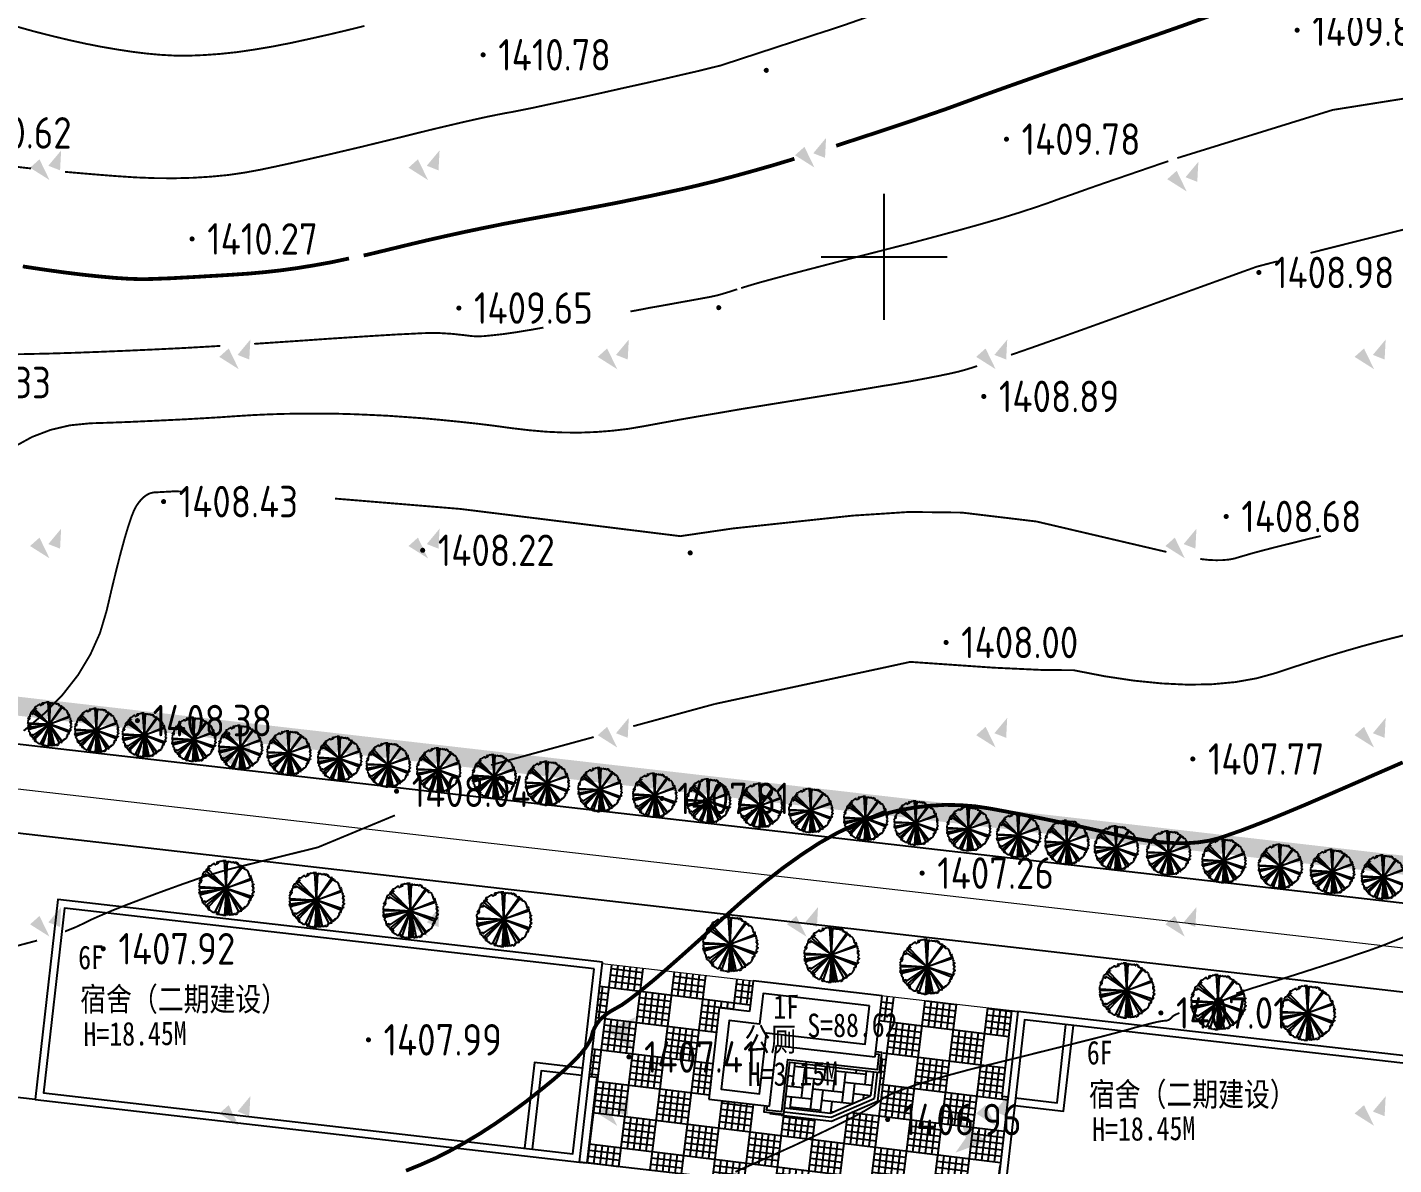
# Model space of a CAD drawing. Extents: x -2226 to 12369489, y -12501589 to 2275.
# Drawn here: x 5663964.1 to 5664072.4, y -6547779.4 to -6547689.2 of the extents above; entities that cross this region are included whole.
import ezdxf
from ezdxf.enums import TextEntityAlignment as Align

# ---------------------------------------------------------------- set-up
doc = ezdxf.new("R2010")
doc.units = 0
doc.header["$LTSCALE"] = 1000
doc.header["$MEASUREMENT"] = 0
doc.linetypes.add('DASHDOT2', pattern=[0.5, 0.25, -0.125, 0, -0.125])
doc.linetypes.add('DIVIDE', pattern=[1.25, 0.5, -0.25, 0, -0.25, 0, -0.25])
doc.layers.get('0').update_dxf_attribs({"linetype": 'CONTINUOUS'})
for name, color, linetype in [('0-road', 33, 'CONTINUOUS'), ('0-tree', 93, 'CONTINUOUS'), ('GN-草地', 7, 'CONTINUOUS'), ('JZ', 2, 'CONTINUOUS'), ('PUB_DIM', 3, 'CONTINUOUS'), ('PUB_TEXT', 7, 'CONTINUOUS'), ('WALL', 2, 'CONTINUOUS'), ('台阶', 33, 'CONTINUOUS'), ('周边地形图', 8, 'CONTINUOUS'), ('用地红线', 1, 'DIVIDE'), ('车行道', 5, 'CONTINUOUS'), ('铺地', 25, 'CONTINUOUS')]:
    doc.layers.add(name, color=color, linetype=linetype)
doc.layers.add('COLUMN', color=7, linetype='CONTINUOUS', lineweight=13)
doc.layers.add('道路红线', color=1, linetype='CONTINUOUS', lineweight=0)
doc.styles.add('HT', font='simhei.ttf', dxfattribs={"width": 0.8})
doc.styles.get("Standard").update_dxf_attribs({"font": 'GBENOR', "bigfont": 'GBCBIG'})

# ---------------------------------------------------------------- blocks, each defined once
blk = doc.blocks.new('gc090')
for points in [[(1.07, 1.45, 0, 1, 0), (0.52, 0.05, 1, 1, 0)], [(-1.02, 0.41, 1, 0, 0), (0.15, -0.9, 0, 0, 0)]]:
    blk.add_lwpolyline(points, format="xyseb")
blk = doc.blocks.new('SEDWWWW')
blk.add_line((4001306, -5831821), (4001306, -5825461))
at = {"layer": 'WALL', "color": 6, "ltscale": 10}
for points in [[(4001786, -5832061), (4001306, -5832061), (4001306, -5825221), (4001786, -5825221)], [(4005386, -5841061), (4005386, -5861821)], [(4005586, -5841061), (4005586, -5861821)], [(4009026, -5841061), (4009026, -5847921), (4012626, -5847921), (4012626, -5854961), (4009026, -5854961), (4009026, -5861821)], [(4009226, -5841061), (4009226, -5847721), (4012826, -5847721), (4012826, -5855161), (4009226, -5855161), (4009226, -5861821)], [(4001786, -5877661), (4001306, -5877661), (4001306, -5870821), (4001786, -5870821)]]:
    blk.add_lwpolyline(points, dxfattribs=at)
at = {"layer": 'WALL', "ltscale": 10}
for points in [[(4001786, -5841061), (4038026, -5841061), (4038026, -5825221), (4001786, -5825221)], [(4002386, -5840461), (4037426, -5840461), (4037426, -5825821), (4002386, -5825821)], [(4001786, -5861821), (4038026, -5861821), (4038026, -5877661), (4001786, -5877661)], [(4002386, -5862421), (4037426, -5862421), (4037426, -5877061), (4002386, -5877061)]]:
    blk.add_lwpolyline(points, close=True, dxfattribs=at)
for points in [[(4002386, -5832061), (4005686, -5832061), (4005686, -5825821)], [(4002386, -5832661), (4006286, -5832661), (4006286, -5825821)], [(4002386, -5870221), (4006286, -5870221), (4006286, -5877061)], [(4002386, -5870821), (4005686, -5870821), (4005686, -5877061)]]:
    blk.add_lwpolyline(points, dxfattribs=at)
blk = doc.blocks.new('ERE3R23')
at = {"layer": 'WALL', "color": 6, "ltscale": 10}
for p, q in [((3909157, -5838277), (3909157, -5831437)), ((3909757, -5831437), (3909157, -5831437)), ((3909757, -5838277), (3909157, -5838277))]:
    blk.add_line(p, q, dxfattribs=at)
at = {"layer": 'WALL', "ltscale": 10}
for points in [[(3909757, -5847397), (3953197, -5847397), (3953197, -5831437), (3909757, -5831437)], [(3910357, -5846797), (3952597, -5846797), (3952597, -5832037), (3910357, -5832037)]]:
    blk.add_lwpolyline(points, close=True, dxfattribs=at)
for points in [[(3910357, -5838277), (3913597, -5838277), (3913597, -5832037)], [(3910357, -5838877), (3914197, -5838877), (3914197, -5832037)]]:
    blk.add_lwpolyline(points, dxfattribs=at)
blk = doc.blocks.new('SEERRR')
at = {"layer": 'JZ'}
for p, q in [((4674631, -5888671), (4664341, -5888671)), ((4664341, -5888671), (4664341, -5891101)), ((4674631, -5893531), (4674631, -5888671)), ((4664341, -5891101), (4661911, -5891101)), ((4661911, -5891101), (4661911, -5898391)), ((4666771, -5898391), (4666771, -5893531)), ((4666771, -5893531), (4674631, -5893531)), ((4661911, -5898391), (4666771, -5898391))]:
    blk.add_line(p, q, dxfattribs=at)
at = {"layer": 'JZ', "linetype": 'Continuous'}
blk.add_line((4666771, -5894731), (4666777, -5894731), dxfattribs=at)
at = {"layer": 'JZ', "flags": 128}
blk.add_lwpolyline([(4673731, -5889571), (4665241, -5889571), (4665241, -5892001), (4662811, -5892001), (4662811, -5897491), (4665871, -5897491), (4665871, -5892631), (4673731, -5892631)], close=True, dxfattribs=at)
for points in [[(4666371, -5898391), (4666371, -5898891), (4667971, -5898891), (4667971, -5894731), (4675131, -5894731), (4675131, -5893131), (4674631, -5893131)], [(4666571, -5898391), (4666571, -5898691), (4667771, -5898691), (4667771, -5894531), (4674931, -5894531), (4674931, -5893331), (4674631, -5893331)]]:
    blk.add_lwpolyline(points, dxfattribs=at)
at = {"layer": '台阶', "linetype": 'Continuous', "ltscale": 5}
for p, q in [((4675231, -5893631), (4675131, -5893631)), ((4675231, -5893831), (4675131, -5893831)), ((4666871, -5898991), (4666871, -5898891)), ((4667071, -5898991), (4667071, -5898891))]:
    blk.add_line(p, q, dxfattribs=at)
at = {"layer": '铺地', "linetype": 'Continuous', "ltscale": 5}
for p, q in [((4666777, -5894210), (4666771, -5894210)), ((4668403, -5896648), (4668403, -5894731)), ((4670841, -5895023), (4668403, -5895023)), ((4669215, -5897461), (4669215, -5895023)), ((4670028, -5895023), (4670028, -5894731)), ((4670841, -5895835), (4670841, -5894731)), ((4671654, -5896648), (4671654, -5894731)), ((4674092, -5895023), (4671654, -5895023)), ((4672467, -5897461), (4672467, -5895023)), ((4673279, -5895023), (4673279, -5894731)), ((4674092, -5895835), (4674092, -5894731)), ((4668403, -5895835), (4667971, -5895835)), ((4669215, -5896648), (4667971, -5896648)), ((4671654, -5895835), (4669215, -5895835)), ((4670028, -5898274), (4670028, -5895835)), ((4672467, -5896648), (4670028, -5896648)), ((4670841, -5898391), (4670841, -5896648)), ((4671631, -5898391), (4674631, -5896659)), ((4674631, -5895835), (4672467, -5895835)), ((4673279, -5897440), (4673279, -5895835)), ((4674631, -5896648), (4673279, -5896648)), ((4674092, -5896970), (4674092, -5896648)), ((4666777, -5897461), (4666771, -5897461)), ((4670028, -5897461), (4667971, -5897461)), ((4668403, -5898391), (4668403, -5897461)), ((4673242, -5897461), (4670841, -5897461)), ((4671654, -5898378), (4671654, -5897461)), ((4671711, -5898691), (4674931, -5896833)), ((4671792, -5898991), (4675231, -5897006)), ((4670841, -5898274), (4668403, -5898274)), ((4669215, -5898391), (4669215, -5898274)), ((4671835, -5898274), (4671654, -5898274))]:
    blk.add_line(p, q, dxfattribs=at)
at = {"layer": '铺地', "linetype": 'Continuous'}
for p, q in [((4675231, -5894531), (4675231, -5893631)), ((4674631, -5894731), (4674631, -5896659)), ((4674931, -5894731), (4674931, -5896833)), ((4675231, -5894531), (4675231, -5897006)), ((4667971, -5898391), (4671631, -5898391)), ((4667971, -5898691), (4671711, -5898691)), ((4667771, -5898991), (4666871, -5898991)), ((4667771, -5898991), (4671792, -5898991))]:
    blk.add_line(p, q, dxfattribs=at)
blk = doc.blocks.new('wqeqweq')
at = {"layer": '0-tree', "color": 76}
for p, q in [((163492, -122352), (163430, -122465)), ((163533, -122269), (163492, -122352)), ((163513, -122372), (163585, -122331)), ((163554, -122434), (163513, -122372)), ((163585, -122259), (163533, -122269)), ((163533, -122455), (163647, -122279)), ((163585, -122393), (163554, -122434)), ((163585, -122331), (163585, -122259)), ((163595, -122362), (163585, -122393)), ((163647, -122352), (163595, -122362)), ((163647, -122104), (163626, -122207)), ((163626, -122207), (163647, -122166)), ((163688, -122042), (163647, -122104)), ((163647, -122166), (163709, -122176)), ((163647, -122279), (165084, -123763)), ((163730, -122290), (163647, -122352)), ((163761, -122228), (163657, -122238)), ((163657, -122238), (163657, -122269)), ((163657, -122269), (163657, -122290)), ((163657, -122290), (163730, -122290)), ((163761, -122042), (163688, -122042)), ((163709, -122176), (163771, -122187)), ((163812, -122021), (163761, -122042)), ((163771, -122187), (163761, -122228)), ((163905, -121939), (163812, -122021)), ((163967, -121939), (163905, -121939)), ((164050, -121836), (163967, -121908)), ((163967, -121908), (163967, -121939)), ((164143, -121836), (164050, -121836)), ((164184, -121836), (164143, -121836)), ((164163, -121856), (164184, -121836)), ((164174, -121929), (164163, -121856)), ((164246, -121918), (164174, -121929)), ((164266, -121877), (164246, -121918)), ((164380, -121836), (164266, -121877)), ((164421, -121681), (164339, -121702)), ((164339, -121702), (164339, -121784)), ((164339, -121784), (164390, -121784)), ((164421, -121856), (164380, -121836)), ((164390, -121784), (164411, -121753)), ((164411, -121753), (164442, -121815)), ((164483, -121702), (164421, -121681)), ((164442, -121815), (164421, -121825)), ((164421, -121825), (164421, -121856)), ((164545, -121691), (164483, -121702)), ((164638, -121629), (164545, -121691)), ((164741, -121650), (164638, -121629)), ((164762, -121681), (164741, -121650)), ((164803, -121609), (164762, -121681)), ((164855, -121598), (164803, -121609)), ((164979, -121598), (164855, -121598)), ((165084, -123763), (164948, -121609)), ((164948, -121609), (164969, -121650)), ((164969, -121650), (165031, -121660)), ((165062, -121609), (164979, -121598)), ((165031, -121660), (165062, -121691)), ((165041, -121640), (165062, -121609)), ((165041, -121691), (165041, -121640)), ((165092, -121681), (165041, -121691)), ((165062, -121691), (165092, -121691)), ((165084, -123763), (165185, -121629)), ((165092, -121691), (165084, -123763)), ((166311, -121991), (165084, -123763)), ((165084, -123763), (166383, -122063)), ((165123, -121660), (165092, -121681)), ((165154, -121691), (165123, -121660)), ((165144, -121733), (165154, -121691)), ((165185, -121629), (165258, -121681)), ((165258, -121681), (165196, -121702)), ((165196, -121702), (165247, -121712)), ((165247, -121712), (165330, -121671)), ((165330, -121671), (165351, -121650)), ((165351, -121650), (165454, -121702)), ((165454, -121702), (165516, -121702)), ((165516, -121702), (165536, -121702)), ((165536, -121702), (165660, -121702)), ((165722, -121753), (165640, -121681)), ((165640, -121681), (165733, -121753)), ((165660, -121702), (165722, -121753)), ((165733, -121753), (165753, -121774)), ((165753, -121774), (165805, -121774)), ((165805, -121774), (165784, -121691)), ((165784, -121691), (165857, -121712)), ((165857, -121712), (165980, -121774)), ((166032, -121898), (165929, -121794)), ((165929, -121794), (165960, -121877)), ((165960, -121877), (166063, -121918)), ((165980, -121774), (166032, -121898)), ((166063, -121918), (166177, -121980)), ((166177, -121980), (166197, -121960)), ((166197, -121960), (166311, -121991)), ((166301, -122032), (166228, -121970)), ((166228, -121970), (166228, -122021)), ((166228, -122021), (166311, -122104)), ((166332, -122094), (166301, -122032)), ((166311, -122104), (166435, -122187)), ((166466, -122166), (166332, -122094)), ((166383, -122063), (166383, -122145)), ((166383, -122145), (166466, -122187)), ((166435, -122187), (166528, -122279)), ((166486, -122197), (166466, -122166)), ((166466, -122187), (166559, -122248)), ((166569, -122218), (166486, -122197)), ((166528, -122279), (166600, -122310)), ((166559, -122248), (166569, -122218)), ((166600, -122310), (166631, -122290)), ((166631, -122290), (166776, -122403)), ((162996, -123363), (162893, -123476)), ((162893, -123476), (162924, -123507)), ((162996, -123115), (162976, -123208)), ((162976, -123208), (162986, -123177)), ((163017, -123270), (162976, -123322)), ((162976, -123322), (162996, -123363)), ((162986, -123177), (163162, -123136)), ((163120, -123033), (162996, -123115)), ((163048, -123353), (163017, -123270)), ((163162, -123136), (163038, -123167)), ((163038, -123167), (163110, -123208)), ((163058, -123260), (163048, -123353)), ((163100, -123239), (163058, -123239)), ((163058, -123239), (163058, -123260)), ((163110, -123208), (163100, -123239)), ((163141, -122868), (163120, -122991)), ((163120, -122991), (163120, -123033)), ((163244, -122806), (163141, -122826)), ((163141, -122826), (163141, -122868)), ((163244, -122713), (163193, -122713)), ((163193, -122713), (163244, -122806)), ((163203, -122744), (163306, -122672)), ((163224, -122682), (163203, -122744)), ((163275, -122579), (163224, -122579)), ((163224, -122579), (163224, -122682)), ((163244, -122775), (163244, -122713)), ((163317, -122517), (163275, -122579)), ((163306, -122672), (163327, -122754)), ((163399, -122475), (163317, -122517)), ((163327, -122754), (163409, -122775)), ((163430, -122465), (163399, -122475)), ((163409, -122775), (163451, -122702)), ((163451, -122651), (163420, -122630)), ((163420, -122630), (163440, -122713)), ((163440, -122713), (163513, -122702)), ((163451, -122702), (163451, -122651)), ((163513, -122702), (165084, -123763)), ((165084, -123763), (163533, -122455)), ((165084, -123763), (167044, -122971)), ((167147, -123084), (165084, -123763)), ((166776, -122403), (166807, -122527)), ((166807, -122527), (166910, -122692)), ((166910, -122692), (166858, -122672)), ((166858, -122672), (166858, -122692)), ((166858, -122692), (166899, -122795)), ((166899, -122795), (166920, -122816)), ((166920, -122816), (166982, -122754)), ((166972, -122899), (166930, -122785)), ((167044, -122971), (166972, -122899)), ((166982, -122754), (167013, -122806)), ((167013, -122806), (167034, -122878)), ((167034, -122878), (167044, -123002)), ((167044, -123002), (167065, -123084)), ((167065, -123084), (167127, -123095)), ((167127, -123105), (167085, -123198)), ((167085, -123198), (167127, -123229)), ((167127, -123095), (167147, -123084)), ((167127, -123229), (167168, -123249)), ((167168, -123249), (167137, -123373)), ((167137, -123373), (167158, -123425)), ((167158, -123425), (167168, -123538)), ((167281, -123445), (167168, -123590)), ((167178, -123456), (167281, -123445)), ((167178, -123559), (167178, -123456)), ((162893, -123837), (162934, -123879)), ((162955, -124095), (162914, -124064)), ((162914, -124064), (162934, -124157)), ((162924, -123507), (162924, -123631)), ((162924, -123631), (162924, -123703)), ((162924, -123703), (162986, -123641)), ((162934, -123879), (162965, -123951)), ((162934, -124157), (162945, -124250)), ((162955, -123786), (162945, -123755)), ((162955, -124023), (162945, -124075)), ((162945, -124075), (162976, -124075)), ((162945, -124250), (163017, -124261)), ((165084, -123763), (162955, -123786)), ((165084, -123763), (162955, -124188)), ((162965, -123951), (162955, -123992)), ((162955, -123992), (162955, -124023)), ((162955, -124147), (162955, -124095)), ((162955, -124188), (162955, -124147)), ((162976, -124075), (165084, -123763)), ((162986, -123641), (165084, -123763)), ((163027, -124384), (162996, -124405)), ((162996, -124405), (163058, -124488)), ((163017, -124261), (163079, -124281)), ((163058, -124395), (163027, -124384)), ((163089, -124291), (163048, -124302)), ((163048, -124302), (163058, -124395)), ((163058, -124488), (163069, -124570)), ((165041, -123788), (163065, -124290)), ((163079, -124281), (163089, -124291)), ((163513, -124849), (165084, -123788)), ((165084, -123788), (163533, -125096)), ((163647, -125272), (165084, -123788)), ((165106, -123778), (164211, -125622)), ((165078, -123825), (164426, -125734)), ((165084, -123788), (164948, -125942)), ((165092, -125860), (165084, -123788)), ((165084, -123788), (165185, -125922)), ((166311, -125561), (165084, -123788)), ((165084, -123788), (166383, -125488)), ((167147, -124467), (165084, -123788)), ((165084, -123788), (167044, -124580)), ((165087, -123778), (165534, -125864)), ((165087, -123797), (166056, -125631)), ((165087, -123806), (165339, -125883)), ((167034, -124673), (167044, -124549)), ((167044, -124549), (167065, -124467)), ((167065, -124467), (167127, -124457)), ((167137, -124446), (167096, -124426)), ((167096, -124426), (167096, -124488)), ((167127, -124457), (167147, -124467)), ((167168, -123538), (167137, -123662)), ((167137, -123662), (167168, -123672)), ((167168, -124168), (167137, -124178)), ((167137, -124178), (167137, -124343)), ((167137, -124343), (167158, -124343)), ((167178, -124415), (167137, -124446)), ((167261, -123796), (167158, -123889)), ((167158, -123889), (167168, -123992)), ((167158, -124343), (167220, -124312)), ((167168, -123672), (167178, -123559)), ((167168, -123590), (167189, -123672)), ((167168, -123992), (167261, -124013)), ((167261, -124085), (167168, -124168)), ((167220, -124312), (167178, -124415)), ((167189, -123672), (167261, -123796)), ((167261, -124013), (167261, -124085)), ((163069, -124570), (163100, -124570)), ((163100, -124570), (163141, -124601)), ((163141, -124601), (163151, -124642)), ((163151, -124642), (163151, -124735)), ((163151, -124735), (163162, -124818)), ((163162, -124818), (163358, -124807)), ((163224, -124869), (163203, -124807)), ((163203, -124807), (163306, -124880)), ((163224, -124972), (163224, -124869)), ((163275, -124972), (163224, -124972)), ((163317, -125034), (163275, -124972)), ((163306, -124880), (163327, -124797)), ((163399, -125076), (163317, -125034)), ((163327, -124797), (163409, -124776)), ((163358, -124807), (163337, -124880)), ((163430, -125086), (163399, -125076)), ((163409, -124776), (163451, -124849)), ((163420, -124921), (163440, -124838)), ((163451, -124900), (163420, -124921)), ((163492, -125199), (163430, -125086)), ((163440, -124838), (163513, -124849)), ((163451, -124849), (163451, -124900)), ((163533, -125282), (163492, -125199)), ((163554, -125117), (163513, -125179)), ((163513, -125179), (163585, -125220)), ((163533, -125096), (163647, -125272)), ((163585, -125292), (163533, -125282)), ((163585, -125158), (163554, -125117)), ((163595, -125189), (163585, -125158)), ((163585, -125220), (163585, -125292)), ((163647, -125199), (163595, -125189)), ((163647, -125447), (163626, -125344)), ((163626, -125344), (163647, -125385)), ((163730, -125261), (163647, -125199)), ((163647, -125385), (163709, -125375)), ((163688, -125509), (163647, -125447)), ((163657, -125282), (163657, -125261)), ((163657, -125261), (163730, -125261)), ((163657, -125313), (163657, -125282)), ((163761, -125323), (163657, -125313)), ((163761, -125509), (163688, -125509)), ((163709, -125375), (163771, -125365)), ((163771, -125365), (163761, -125323)), ((163812, -125530), (163761, -125509)), ((163905, -125612), (163812, -125530)), ((163967, -125612), (163905, -125612)), ((163967, -125643), (163967, -125612)), ((164050, -125715), (163967, -125643)), ((164174, -125623), (164163, -125695)), ((164246, -125633), (164174, -125623)), ((164266, -125674), (164246, -125633)), ((165960, -125674), (166063, -125633)), ((166063, -125633), (166177, -125571)), ((166177, -125571), (166197, -125592)), ((166197, -125592), (166311, -125561)), ((166228, -125530), (166311, -125447)), ((166301, -125519), (166228, -125581)), ((166228, -125581), (166228, -125530)), ((166332, -125457), (166301, -125519)), ((166311, -125447), (166435, -125365)), ((166466, -125385), (166332, -125457)), ((166383, -125406), (166466, -125365)), ((166383, -125488), (166383, -125406)), ((166435, -125365), (166528, -125272)), ((166466, -125365), (166559, -125303)), ((166486, -125354), (166466, -125385)), ((166569, -125334), (166486, -125354)), ((166528, -125272), (166600, -125241)), ((166559, -125303), (166569, -125334)), ((166600, -125241), (166631, -125261)), ((166631, -125261), (166776, -125148)), ((166776, -125148), (166807, -125024)), ((166807, -125024), (166910, -124859)), ((166858, -124859), (166899, -124756)), ((166910, -124859), (166858, -124880)), ((166858, -124880), (166858, -124859)), ((166899, -124756), (166920, -124735)), ((166920, -124735), (166982, -124797)), ((166972, -124653), (166930, -124766)), ((167044, -124580), (166972, -124653)), ((166982, -124797), (167013, -124745)), ((167013, -124745), (167034, -124673)), ((164143, -125715), (164050, -125715)), ((164184, -125715), (164143, -125715)), ((164163, -125695), (164184, -125715)), ((164380, -125715), (164266, -125674)), ((164339, -125850), (164339, -125767)), ((164339, -125767), (164390, -125767)), ((164421, -125870), (164339, -125850)), ((164421, -125695), (164380, -125715)), ((164390, -125767), (164411, -125798)), ((164411, -125798), (164442, -125736)), ((164421, -125726), (164421, -125695)), ((164442, -125736), (164421, -125726)), ((164483, -125850), (164421, -125870)), ((164545, -125860), (164483, -125850)), ((164638, -125922), (164545, -125860)), ((164741, -125901), (164638, -125922)), ((164762, -125870), (164741, -125901)), ((164803, -125942), (164762, -125870)), ((164855, -125953), (164803, -125942)), ((164979, -125953), (164855, -125953)), ((164948, -125942), (164969, -125901)), ((164969, -125901), (165031, -125891)), ((165062, -125942), (164979, -125953)), ((165031, -125891), (165062, -125860)), ((165092, -125870), (165041, -125860)), ((165041, -125860), (165041, -125911)), ((165041, -125911), (165062, -125942)), ((165062, -125860), (165092, -125860)), ((165123, -125891), (165092, -125870)), ((165154, -125860), (165123, -125891)), ((165144, -125819), (165154, -125860)), ((165185, -125922), (165258, -125870)), ((165196, -125850), (165247, -125839)), ((165258, -125870), (165196, -125850)), ((165247, -125839), (165330, -125880)), ((165330, -125880), (165351, -125901)), ((165351, -125901), (165454, -125850)), ((165454, -125850), (165516, -125850)), ((165516, -125850), (165536, -125850)), ((165536, -125850), (165660, -125850)), ((165722, -125798), (165640, -125870)), ((165640, -125870), (165733, -125798)), ((165660, -125850), (165722, -125798)), ((165733, -125798), (165753, -125777)), ((165753, -125777), (165805, -125777)), ((165805, -125777), (165784, -125860)), ((165784, -125860), (165857, -125839)), ((165857, -125839), (165980, -125777)), ((166032, -125653), (165929, -125757)), ((165929, -125757), (165960, -125674)), ((165980, -125777), (166032, -125653))]:
    blk.add_line(p, q, dxfattribs=at)
for centre, radius in [((165078, -123769), 85.9), ((165069, -123732), 75.1), ((165056, -123787), 34.9), ((165106, -123778), 75.1), ((165083, -123767), 42.8)]:
    blk.add_circle(centre, radius, dxfattribs=at)

msp = doc.modelspace()

# ---------------------------------------------------------------- hatches: boundary and pattern name
at = {"layer": 'GN-草地'}
h = msp.add_hatch(dxfattribs=at)
h.set_pattern_fill('LZX_PAT003', color=8, scale=4, angle=353, style=0)
h.set_pattern_definition([(353, (5657629.2998, -6541699.9984), (0.30467336, 2.4813654), []), (353, (5657629.3607, -6541699.502), (0.6093467, 4.9627308), [2.5, -2.5]), (353, (5657629.4216, -6541699.006), (0.6093467, 4.9627308), [2.5, -2.5]), (353, (5657629.4826, -6541698.5096), (0.6093467, 4.9627308), [2.5, -2.5]), (353, (5657629.5435, -6541698.0133), (0.6093467, 4.9627308), [2.5, -2.5]), (353, (5657629.6654, -6541697.0207), (0.6093467, 4.9627308), [-2.5, 2.5]), (353, (5657629.7263, -6541696.5245), (0.6093467, 4.9627308), [-2.5, 2.5]), (353, (5657629.7873, -6541696.028), (0.6093467, 4.9627308), [-2.5, 2.5]), (353, (5657629.848, -6541695.532), (0.6093467, 4.9627308), [-2.5, 2.5]), (83, (5657629.2998, -6541699.9984), (-2.4813654, 0.30467336), []), (83, (5657629.796, -6541700.0593), (-4.9627308, 0.6093467), [2.5, -2.5]), (83, (5657630.2923, -6541700.12), (-4.9627308, 0.6093467), [2.5, -2.5]), (83, (5657630.7886, -6541700.181), (-4.9627308, 0.6093467), [2.5, -2.5]), (83, (5657631.285, -6541700.242), (-4.9627308, 0.6093467), [2.5, -2.5]), (83, (5657632.2774, -6541700.364), (-4.9627308, 0.6093467), [-2.5, 2.5]), (83, (5657632.7737, -6541700.425), (-4.9627308, 0.6093467), [-2.5, 2.5]), (83, (5657633.27, -6541700.486), (-4.9627308, 0.6093467), [-2.5, 2.5]), (83, (5657633.766, -6541700.547), (-4.9627308, 0.6093467), [-2.5, 2.5])])
h.paths.add_polyline_path([(5664031.47, -6547774.35), (5664027.68, -6547776), (5664027.69, -6547775.92), (5664023.83, -6547775.48), (5664022.44, -6547775.32), (5664022.51, -6547774.72), (5664018.08, -6547774.21), (5664018.91, -6547766.97), (5664021.32, -6547767.25), (5664021.6, -6547764.83), (5664009.65, -6547763.46), (5664008.62, -6547772.4), (5664009.22, -6547772.47), (5664008.44, -6547779.27), (5664040.79, -6547782.98), (5664041.82, -6547774.04), (5664041.34, -6547773.98), (5664042.12, -6547767.19), (5664031.82, -6547766.01), (5664031.31, -6547770.44), (5664031.91, -6547770.51), (5664031.75, -6547771.9)])
at = {"layer": 'PUB_DIM'}
for points in [[(5664011.57, -6547768.9), (5664012.33, -6547767.68), (5664009.95, -6547768.72), (5664012.04, -6547770.26)], [(5664038.47, -6547777.27), (5664037.65, -6547778.45), (5664040.08, -6547777.55), (5664038.08, -6547775.89)]]:
    msp.add_hatch(color=256, dxfattribs=at).paths.add_polyline_path(points)

# ---------------------------------------------------------------- linework, layer by layer
at = {"layer": '0-road', "linetype": 'Continuous', "ltscale": 5}
msp.add_lwpolyline([(5663964.68, -6547774.24), (5663960.71, -6547773.79), (5663959.93, -6547780.62)], dxfattribs=at)
at = {"layer": 'COLUMN', "color": 8, "linetype": 'Continuous'}
msp.add_line((5664009.65, -6547763.46), (5664042.6, -6547767.24), dxfattribs=at)
at = {"layer": '周边地形图'}
for p, q in [((5664032, -6547712.41), (5664032, -6547702.41)), ((5664027, -6547707.41), (5664037, -6547707.41))]:
    msp.add_line(p, q, dxfattribs=at)
for points, const_width in [([(5664032, -6547697.35), (5664033.06, -6547697), (5664034.45, -6547696.53), (5664035.73, -6547696.09), (5664036.89, -6547695.69), (5664037.93, -6547695.31), (5664038.86, -6547694.97), (5664039.81, -6547694.62), (5664040.95, -6547694.21), (5664042.27, -6547693.74), (5664043.77, -6547693.21), (5664045.44, -6547692.62), (5664047.3, -6547691.98), (5664049.34, -6547691.27), (5664051.55, -6547690.51), (5664053.75, -6547689.75), (5664055.74, -6547689.05), (5664057.52, -6547688.41), (5664059.08, -6547687.83), (5664060.43, -6547687.3), (5664061.57, -6547686.84), (5664062.5, -6547686.44), (5664063.15, -6547686.12)], 0.3), ([(5664027.03, -6547689.62), (5664027.54, -6547689.46), (5664028.75, -6547689.06), (5664030.15, -6547688.57), (5664031.74, -6547688), (5664032, -6547687.9)], 0.15), ([(5663963.12, -6547689.12), (5663964.59, -6547689.53), (5663966, -6547689.89), (5663967.38, -6547690.22), (5663968.7, -6547690.51), (5663969.98, -6547690.76), (5663971.21, -6547690.97), (5663972.39, -6547691.15), (5663973.53, -6547691.29), (5663974.61, -6547691.39), (5663975.71, -6547691.45), (5663976.86, -6547691.46), (5663978.07, -6547691.41), (5663979.33, -6547691.32), (5663980.66, -6547691.18), (5663982.04, -6547690.98), (5663983.47, -6547690.74), (5663984.96, -6547690.45), (5663986.47, -6547690.12), (5663987.94, -6547689.79), (5663989.38, -6547689.45), (5663990.79, -6547689.1)], 0.15), ([(5663967.05, -6547700.67), (5663967.85, -6547700.74), (5663969.37, -6547700.87), (5663971, -6547701), (5663972.64, -6547701.11), (5663974.22, -6547701.17), (5663975.75, -6547701.18), (5663977.23, -6547701.14), (5663978.64, -6547701.05), (5663980, -6547700.92), (5663981.3, -6547700.73), (5663982.55, -6547700.5), (5663983.79, -6547700.24), (5663985.07, -6547699.96), (5663986.38, -6547699.66), (5663987.74, -6547699.35), (5663989.14, -6547699.02), (5663990.58, -6547698.68), (5663992.05, -6547698.32), (5663993.57, -6547697.95), (5663995.05, -6547697.58), (5663996.4, -6547697.25), (5663997.63, -6547696.96), (5663998.74, -6547696.7), (5663999.72, -6547696.48), (5664000.58, -6547696.29), (5664001.32, -6547696.14), (5664001.93, -6547696.02), (5664002.57, -6547695.91), (5664003.36, -6547695.75), (5664004.3, -6547695.56), (5664005.4, -6547695.32), (5664006.66, -6547695.05), (5664008.08, -6547694.75), (5664009.65, -6547694.4), (5664011.38, -6547694.01), (5664013.1, -6547693.63), (5664014.64, -6547693.28), (5664016.01, -6547692.96), (5664017.19, -6547692.69), (5664018.19, -6547692.44), (5664019.02, -6547692.24), (5664027.03, -6547689.62)], 0.15), ([(5664055.29, -6547699.56), (5664067.55, -6547695.76), (5664082.07, -6547693.45), (5664103.72, -6547694.67), (5664121.51, -6547691.99), (5664125.25, -6547692.74)], 0.15), ([(5664028.19, -6547698.6), (5664029.93, -6547698.03), (5664031.55, -6547697.5), (5664032, -6547697.35)], 0.3), ([(5663950.73, -6547700.27), (5663952.42, -6547700.1), (5663954.27, -6547699.94), (5663955.94, -6547699.84), (5663957.43, -6547699.79), (5663958.75, -6547699.79), (5663959.88, -6547699.84), (5663960.84, -6547699.95), (5663961.76, -6547700.08), (5663962.78, -6547700.22), (5663963.89, -6547700.35), (5663964.37, -6547700.4)], 0.15), ([(5663990.73, -6547707.3), (5663991.11, -6547707.22), (5663992.64, -6547706.85), (5663994.2, -6547706.47), (5663995.75, -6547706.1), (5663997.3, -6547705.75), (5663998.85, -6547705.41), (5664000.39, -6547705.09), (5664001.93, -6547704.78), (5664003.47, -6547704.49), (5664005, -6547704.21), (5664006.51, -6547703.94), (5664007.99, -6547703.66), (5664009.43, -6547703.39), (5664010.83, -6547703.12), (5664012.19, -6547702.84), (5664013.52, -6547702.57), (5664014.81, -6547702.29), (5664016.06, -6547702.02), (5664017.33, -6547701.72), (5664018.67, -6547701.39), (5664020.08, -6547701.02), (5664021.56, -6547700.61), (5664023.11, -6547700.17), (5664024.73, -6547699.68), (5664024.88, -6547699.63)], 0.3), ([(5664032, -6547706.86), (5664034.09, -6547706.33), (5664036.15, -6547705.78), (5664038.03, -6547705.27), (5664039.75, -6547704.79), (5664041.3, -6547704.34), (5664042.68, -6547703.91), (5664043.88, -6547703.52), (5664044.91, -6547703.17), (5664045.92, -6547702.8), (5664047.04, -6547702.41), (5664048.27, -6547701.97), (5664049.62, -6547701.5), (5664051.08, -6547701), (5664052.65, -6547700.46), (5664054.34, -6547699.88), (5664054.52, -6547699.82)], 0.15), ([(5664055.23, -6547699.58), (5664055.29, -6547699.56)], 0.15), ([(5664065.79, -6547707.1), (5664066.34, -6547706.96), (5664068.01, -6547706.54), (5664069.92, -6547706.06), (5664071.84, -6547705.58), (5664073.53, -6547705.16)], 0.15), ([(5664029.87, -6547707.41), (5664031.86, -6547706.9), (5664032, -6547706.86)], 0.15), ([(5663963.71, -6547708.17), (5663965.44, -6547708.43), (5663967.03, -6547708.65), (5663968.5, -6547708.83), (5663969.83, -6547708.97), (5663971.03, -6547709.08), (5663972.1, -6547709.15), (5663973.03, -6547709.18), (5663973.84, -6547709.17), (5663974.61, -6547709.14), (5663975.43, -6547709.11), (5663976.32, -6547709.06), (5663977.26, -6547709.01), (5663978.26, -6547708.95), (5663979.32, -6547708.89), (5663980.43, -6547708.82), (5663981.6, -6547708.74), (5663982.83, -6547708.63), (5663984.1, -6547708.49), (5663985.41, -6547708.31), (5663986.77, -6547708.09), (5663988.17, -6547707.84), (5663989.57, -6547707.54)], 0.3), ([(5664020.66, -6547709.89), (5664020.84, -6547709.83), (5664021.39, -6547709.66), (5664022.18, -6547709.43), (5664023.21, -6547709.15), (5664024.47, -6547708.81), (5664025.96, -6547708.42), (5664027.69, -6547707.97), (5664029.66, -6547707.46), (5664029.87, -6547707.41)], 0.15), ([(5664042.05, -6547715.18), (5664042.18, -6547715.14), (5664043.9, -6547714.54), (5664045.88, -6547713.84), (5664048.11, -6547713.04), (5664050.61, -6547712.14), (5664053.07, -6547711.25), (5664055.22, -6547710.47), (5664057.05, -6547709.81), (5664058.57, -6547709.26), (5664059.76, -6547708.83), (5664060.64, -6547708.51), (5664061.2, -6547708.31), (5664061.44, -6547708.22), (5664061.65, -6547708.16), (5664062.1, -6547708.04), (5664062.8, -6547707.86), (5664063.17, -6547707.77)], 0.15), ([(5664011.88, -6547711.74), (5664012.39, -6547711.65), (5664013.42, -6547711.45), (5664014.33, -6547711.29), (5664015.11, -6547711.15), (5664015.76, -6547711.03), (5664016.32, -6547710.93), (5664016.82, -6547710.84), (5664017.26, -6547710.76), (5664017.64, -6547710.69), (5664017.97, -6547710.63), (5664018.24, -6547710.58), (5664018.45, -6547710.53), (5664018.6, -6547710.5), (5664018.74, -6547710.47), (5664018.92, -6547710.42), (5664019.14, -6547710.36), (5664019.4, -6547710.28), (5664019.7, -6547710.19), (5664020.04, -6547710.08), (5664020.35, -6547709.98)], 0.15), ([(5663982.05, -6547714.31), (5663983.39, -6547714.22), (5663985.77, -6547714.06), (5663988.04, -6547713.9), (5663990.05, -6547713.77), (5663991.8, -6547713.66), (5663993.29, -6547713.57), (5663994.53, -6547713.51), (5663995.5, -6547713.46), (5663996.22, -6547713.45), (5663996.67, -6547713.45), (5663997, -6547713.47), (5663997.32, -6547713.49), (5663997.65, -6547713.51), (5663997.97, -6547713.54), (5663998.3, -6547713.58), (5663998.62, -6547713.61), (5663998.94, -6547713.65), (5663999.27, -6547713.69), (5663999.67, -6547713.72), (5664000.23, -6547713.7), (5664000.95, -6547713.63), (5664001.84, -6547713.53), (5664002.88, -6547713.38), (5664004.09, -6547713.18), (5664004.98, -6547713.02)], 0.15), ([(5663962.42, -6547715.15), (5663964, -6547715.12), (5663965.79, -6547715.08), (5663967.79, -6547715.02), (5663969.91, -6547714.94), (5663972.06, -6547714.85), (5663974.25, -6547714.75), (5663976.48, -6547714.64), (5663978.75, -6547714.51), (5663979.37, -6547714.47)], 0.15), ([(5664032, -6547717.63), (5664032.53, -6547717.55), (5664034.02, -6547717.29), (5664035.3, -6547717.05), (5664036.38, -6547716.84), (5664037.24, -6547716.66), (5664037.9, -6547716.51), (5664038.58, -6547716.32), (5664039.37, -6547716.07)], 0.15), ([(5663963.05, -6547722.46), (5663964.45, -6547721.69), (5663965.92, -6547721.13), (5663967.45, -6547720.77), (5663969.05, -6547720.61), (5663970.66, -6547720.56), (5663972.22, -6547720.5), (5663973.74, -6547720.43), (5663975.21, -6547720.36), (5663976.64, -6547720.29), (5663978.02, -6547720.21), (5663979.37, -6547720.13), (5663980.66, -6547720.04), (5663981.94, -6547719.96), (5663983.24, -6547719.9), (5663984.56, -6547719.86), (5663985.89, -6547719.84), (5663987.23, -6547719.84), (5663988.59, -6547719.85), (5663989.97, -6547719.89), (5663991.37, -6547719.95), (5663992.77, -6547720.02), (5663994.16, -6547720.12), (5663995.56, -6547720.22), (5663996.95, -6547720.35), (5663998.34, -6547720.49), (5663999.73, -6547720.64), (5664001.11, -6547720.81), (5664002.49, -6547721), (5664003.86, -6547721.16), (5664005.22, -6547721.28), (5664006.55, -6547721.34), (5664007.87, -6547721.35), (5664009.17, -6547721.3), (5664010.45, -6547721.2), (5664011.71, -6547721.05), (5664012.95, -6547720.84), (5664014.25, -6547720.6), (5664015.67, -6547720.34), (5664017.22, -6547720.07), (5664018.89, -6547719.79), (5664020.68, -6547719.48), (5664022.59, -6547719.17), (5664024.63, -6547718.84), (5664026.79, -6547718.49), (5664028.91, -6547718.15), (5664030.82, -6547717.83), (5664032, -6547717.63)], 0.15), ([(5663963.78, -6547745), (5663965.44, -6547743.6), (5663966.88, -6547742.12), (5663968.09, -6547740.57), (5663969.07, -6547738.94), (5663969.83, -6547737.24), (5663970.36, -6547735.46), (5663970.76, -6547733.74), (5663971.13, -6547732.22), (5663971.47, -6547730.89), (5663971.78, -6547729.75), (5663972.06, -6547728.81), (5663972.31, -6547728.06), (5663972.53, -6547727.51), (5663972.72, -6547727.15), (5663972.89, -6547726.91), (5663973.07, -6547726.69), (5663973.25, -6547726.51), (5663973.43, -6547726.36), (5663973.61, -6547726.25), (5663973.8, -6547726.16), (5663973.99, -6547726.11), (5663974.18, -6547726.08), (5663974.37, -6547726.08), (5663974.55, -6547726.07), (5663974.73, -6547726.06), (5663974.91, -6547726.05), (5663975.08, -6547726.04), (5663975.24, -6547726.03), (5663975.4, -6547726.03), (5663975.55, -6547726.01), (5663975.85, -6547726.01), (5663976.34, -6547726.02)], 0.15), ([(5663988.46, -6547726.58), (5663998.38, -6547727.4), (5664015.83, -6547729.56), (5664020, -6547728.95), (5664029.52, -6547727.93), (5664032, -6547727.77)], 0.15), ([(5664032, -6547727.77), (5664033.95, -6547727.64), (5664038.16, -6547727.69), (5664044.08, -6547728.4), (5664054.37, -6547730.81)], 0.15), ([(5664057.05, -6547731.36), (5664057.21, -6547731.39), (5664057.78, -6547731.45), (5664058.32, -6547731.47), (5664058.83, -6547731.46), (5664059.3, -6547731.42), (5664059.74, -6547731.34), (5664060.14, -6547731.22), (5664060.62, -6547731.08), (5664061.27, -6547730.89), (5664062.1, -6547730.67), (5664063.1, -6547730.41), (5664064.28, -6547730.12), (5664065.63, -6547729.78), (5664066.61, -6547729.55)], 0.15), ([(5664040.67, -6547739.99), (5664044.51, -6547740.17), (5664047.01, -6547740.19), (5664049.48, -6547740.67), (5664051.81, -6547741.02), (5664054.02, -6547741.24), (5664056.09, -6547741.34), (5664058.03, -6547741.3), (5664059.85, -6547741.13), (5664061.53, -6547740.83), (5664063.08, -6547740.4), (5664064.55, -6547739.91), (5664065.96, -6547739.46), (5664067.31, -6547739.04), (5664068.62, -6547738.65), (5664069.87, -6547738.29), (5664071.08, -6547737.96), (5664072.23, -6547737.66), (5664073.32, -6547737.39)], 0.15), ([(5664032, -6547739.98), (5664034.06, -6547739.53), (5664040.67, -6547739.99)], 0.15), ([(5664018.56, -6547742.87), (5664032, -6547739.98)], 0.15), ([(5664012.1, -6547744.63), (5664018.56, -6547742.87)], 0.15), ([(5664000.83, -6547747.71), (5664008.97, -6547745.49)], 0.15), ([(5664070.06, -6547748.83), (5664070.37, -6547748.69), (5664071.84, -6547748.05), (5664073.1, -6547747.5)], 0.3), ([(5664032, -6547751.6), (5664033.19, -6547751.3), (5664034.4, -6547751.08), (5664035.6, -6547750.94), (5664036.8, -6547750.87), (5664037.99, -6547750.89), (5664039.19, -6547750.98), (5664040.38, -6547751.16), (5664041.57, -6547751.38), (5664042.78, -6547751.61), (5664044.01, -6547751.85), (5664045.24, -6547752.1), (5664046.5, -6547752.37), (5664047.76, -6547752.64), (5664049.05, -6547752.93), (5664050.34, -6547753.23), (5664051.61, -6547753.5), (5664052.81, -6547753.7), (5664053.94, -6547753.83), (5664055, -6547753.9), (5664055.98, -6547753.91), (5664056.9, -6547753.84), (5664057.75, -6547753.71), (5664058.53, -6547753.51), (5664059.33, -6547753.24), (5664060.27, -6547752.91), (5664061.35, -6547752.5), (5664062.55, -6547752.03), (5664063.89, -6547751.48), (5664065.35, -6547750.87), (5664066.95, -6547750.18), (5664068.68, -6547749.43), (5664070.06, -6547748.83)], 0.3), ([(5663979.92, -6547756.01), (5663987.09, -6547754.24), (5663993.21, -6547751.7)], 0.15), ([(5663994.09, -6547779.88), (5663995.24, -6547779.41), (5663996.41, -6547778.89), (5663997.58, -6547778.3), (5663998.77, -6547777.64), (5663999.96, -6547776.93), (5664001.16, -6547776.15), (5664002.38, -6547775.3), (5664003.6, -6547774.4), (5664004.75, -6547773.49), (5664005.76, -6547772.67), (5664006.63, -6547771.91), (5664007.35, -6547771.23), (5664007.93, -6547770.62), (5664008.36, -6547770.08), (5664008.65, -6547769.62), (5664008.8, -6547769.23), (5664008.89, -6547768.88), (5664009.03, -6547768.56), (5664009.21, -6547768.25), (5664009.43, -6547767.96), (5664009.69, -6547767.7), (5664010, -6547767.45), (5664010.34, -6547767.22), (5664010.73, -6547767), (5664011.22, -6547766.72), (5664011.86, -6547766.26), (5664012.67, -6547765.63), (5664013.65, -6547764.83), (5664014.78, -6547763.86), (5664016.07, -6547762.72), (5664017.53, -6547761.41), (5664019.14, -6547759.93), (5664020.81, -6547758.44), (5664022.41, -6547757.09), (5664023.96, -6547755.88), (5664025.44, -6547754.82), (5664026.86, -6547753.89), (5664028.23, -6547753.12), (5664029.53, -6547752.48), (5664030.77, -6547751.99), (5664031.98, -6547751.6), (5664032, -6547751.6)], 0.3), ([(5663967.05, -6547760.9), (5663967.07, -6547760.9), (5663967.89, -6547760.57), (5663968.51, -6547760.28), (5663969.11, -6547759.98), (5663969.88, -6547759.64), (5663970.82, -6547759.24), (5663971.93, -6547758.8), (5663973.22, -6547758.31), (5663974.67, -6547757.77), (5663976.3, -6547757.18), (5663978.1, -6547756.55), (5663979.92, -6547756.01)], 0.15), ([(5664059.9, -6547765.82), (5664061.1, -6547765.43), (5664062.93, -6547764.86), (5664064.8, -6547764.27), (5664066.48, -6547763.73), (5664067.99, -6547763.24), (5664069.32, -6547762.79), (5664070.47, -6547762.4), (5664071.44, -6547762.05), (5664072.23, -6547761.74), (5664072.85, -6547761.49), (5664073.4, -6547761.27), (5664074.01, -6547761.07), (5664074.68, -6547760.89), (5664075.4, -6547760.73), (5664076.17, -6547760.58), (5664077.01, -6547760.46), (5664077.89, -6547760.36), (5664078.84, -6547760.28), (5664079.84, -6547760.24), (5664080.92, -6547760.26), (5664082.06, -6547760.35), (5664083.27, -6547760.5), (5664084.37, -6547760.69)], 0.15), ([(5663929.74, -6547778.54), (5663932.44, -6547772.24), (5663933.26, -6547770.48), (5663934.21, -6547768.96), (5663935.27, -6547767.7), (5663936.45, -6547766.69), (5663937.75, -6547765.93), (5663939.17, -6547765.41), (5663940.7, -6547765.15), (5663945.88, -6547765.21), (5663951.6, -6547764.71), (5663957.82, -6547763.49), (5663964.84, -6547761.63)], 0.15), ([(5664032, -6547774.08), (5664032.53, -6547773.81), (5664033.34, -6547773.48), (5664034.36, -6547773.12), (5664035.59, -6547772.74), (5664037.05, -6547772.32), (5664038.72, -6547771.87), (5664040.62, -6547771.4), (5664042.53, -6547770.93), (5664044.28, -6547770.49), (5664045.86, -6547770.1), (5664047.28, -6547769.74), (5664048.52, -6547769.43), (5664049.6, -6547769.15), (5664050.51, -6547768.91), (5664051.25, -6547768.71), (5664051.87, -6547768.53), (5664052.42, -6547768.39), (5664052.9, -6547768.26), (5664053.3, -6547768.16), (5664053.64, -6547768.08), (5664053.91, -6547768.03), (5664054.1, -6547768), (5664054.22, -6547767.99), (5664054.31, -6547767.99), (5664054.39, -6547767.98), (5664054.47, -6547767.95), (5664054.55, -6547767.92), (5664054.63, -6547767.87), (5664054.7, -6547767.81), (5664054.78, -6547767.74), (5664054.84, -6547767.66), (5664055.03, -6547767.53), (5664055.4, -6547767.37)], 0.15), ([(5664020.2, -6547779.97), (5664022.64, -6547778.88), (5664024.8, -6547777.91), (5664026.66, -6547777.04), (5664028.23, -6547776.29), (5664029.51, -6547775.65), (5664030.49, -6547775.11), (5664031.19, -6547774.69), (5664031.59, -6547774.38), (5664031.95, -6547774.11), (5664032, -6547774.08)], 0.15)]:
    msp.add_lwpolyline(points, dxfattribs=dict(at, const_width=const_width))
at = {"layer": '周边地形图', "const_width": 0.2, "flags": 128}
for points in [[(5664064.63, -6547689.44, 1), (5664064.83, -6547689.44, 1)], [(5664000.1, -6547691.39, 1), (5664000.3, -6547691.39, 1)], [(5664022.55, -6547692.62, 1), (5664022.75, -6547692.62, 1)], [(5664041.59, -6547698.08, 1), (5664041.79, -6547698.08, 1)], [(5663977.03, -6547705.99, 1), (5663977.23, -6547705.99, 1)], [(5664061.6, -6547708.65, 1), (5664061.8, -6547708.65, 1)], [(5663998.18, -6547711.47, 1), (5663998.38, -6547711.47, 1)], [(5664018.78, -6547711.44, 1), (5664018.98, -6547711.44, 1)], [(5664039.79, -6547718.48, 1), (5664039.99, -6547718.48, 1)], [(5663974.77, -6547726.82, 1), (5663974.97, -6547726.82, 1)], [(5664059.01, -6547728, 1), (5664059.21, -6547728, 1)], [(5663995.31, -6547730.68, 1), (5663995.51, -6547730.68, 1)], [(5664016.52, -6547730.89, 1), (5664016.72, -6547730.89, 1)], [(5664036.8, -6547737.99, 1), (5664037, -6547737.99, 1)], [(5663972.7, -6547744.19, 1), (5663972.9, -6547744.19, 1)], [(5664056.36, -6547747.23, 1), (5664056.56, -6547747.23, 1)], [(5663993.24, -6547749.79, 1), (5663993.44, -6547749.79, 1)], [(5664014.28, -6547750.36, 1), (5664014.48, -6547750.36, 1)], [(5664034.9, -6547756.28, 1), (5664035.1, -6547756.28, 1)], [(5663969.99, -6547762.28, 1), (5663970.19, -6547762.28, 1)], [(5664053.83, -6547767.37, 1), (5664054.03, -6547767.37, 1)], [(5663991.01, -6547769.5, 1), (5663991.21, -6547769.5, 1)], [(5664011.66, -6547770.86, 1), (5664011.86, -6547770.86, 1)], [(5664032.17, -6547775.82, 1), (5664032.37, -6547775.82, 1)], [(5664032.17, -6547775.82, 1), (5664032.37, -6547775.82, 1)]]:
    msp.add_lwpolyline(points, format="xyb", close=True, dxfattribs=at)
at = {"layer": '用地红线', "color": 4, "linetype": 'DIVIDE', "ltscale": 15, "const_width": 1.5}
msp.add_lwpolyline([(5663658.06, -6547570.46), (5664246.39, -6547690.34), (5664247.31, -6547692.1), (5664237, -6547774.46), (5663641.16, -6547706.06), (5663658.06, -6547570.46)], close=True, dxfattribs=at)
at = {"layer": '车行道', "color": 5}
msp.add_lwpolyline([(5664178, -6547770.71), (5663810.89, -6547728.56, 0.414214), (5663797.6, -6547739.12), (5663774.88, -6547937.07, -0.414214), (5663767.12, -6547943.22), (5663627.06, -6547927.14, 0.410949), (5663614.89, -6547936.7), (5663609.71, -6547977.81, 0.417486), (5663619.37, -6547990.12), (5663713.61, -6548000.94)], format="xyb", dxfattribs=at)
msp.add_lwpolyline([(5663934.57, -6547940.14), (5664062.57, -6547954.84, 0.414214), (5664070.32, -6547948.68), (5664090.29, -6547774.73, 0.414214), (5664084.14, -6547766.98), (5663956.13, -6547752.28, 0.414214), (5663948.38, -6547758.44), (5663928.41, -6547932.39, 0.414214)], format="xyb", close=True, dxfattribs=at)
at = {"layer": '道路红线', "linetype": 'DASHDOT2', "ltscale": 25}
msp.add_lwpolyline([(5663777.39, -6547967.79), (5663803.73, -6547738.31, -0.414214), (5663811.49, -6547732.16), (5664177.53, -6547774.18)], format="xyb", dxfattribs=at)
at = {"layer": '铺地'}
msp.add_line((5664040.79, -6547782.98), (5664007.84, -6547779.2), dxfattribs=at)

# ---------------------------------------------------------------- block references
at = {"xscale": 0.00100000027785459, "yscale": 0.001000000163912773, "zscale": 0.001}
for name, p, rotation in [('ERE3R23', (5667227.01, -6554018.49), 173.451181977391), ('SEERRR', (5660059.3, -6541382.62), 353.4511819773911), ('SEDWWWW', (5660731.29, -6541523.63), 353.4511819773911)]:
    msp.add_blockref(name, p, dxfattribs=dict(at, rotation=rotation))
at = {"layer": '0-road', "zscale": 0.001}
for p, xscale, yscale in [((5663833.76, -6547645.45), 0.0007999995723366737, 0.0007999995723366737), ((5663837.49, -6547645.95), 0.0007999995723366737, 0.0007999995723366737), ((5663841.28, -6547646.32), 0.0007999995723366737, 0.0007999995723366737), ((5663845.2, -6547646.67), 0.0007999995723366737, 0.0007999995723366737), ((5663848.9, -6547647.3), 0.0007999995723366737, 0.0007999995723366737), ((5663852.74, -6547647.74), 0.0007999995723366737, 0.0007999995723366737), ((5663856.76, -6547648.18), 0.0007999995723366737, 0.0007999995723366737), ((5663860.61, -6547648.69), 0.0007999995723366737, 0.0007999995723366737), ((5663864.61, -6547649.09), 0.0007999995723366737, 0.0007999995723366737), ((5663869.01, -6547649.61), 0.0007999995723366737, 0.0007999995723366737), ((5663873.22, -6547650.15), 0.0007999995723366737, 0.0007999995723366737), ((5663877.4, -6547650.65), 0.0007999995723366737, 0.0007999995723366737), ((5663881.74, -6547651.09), 0.0007999995723366737, 0.0007999995723366737), ((5663886.01, -6547651.54), 0.0007999995723366737, 0.0007999995723366737), ((5663890.13, -6547651.9), 0.0007999995723366737, 0.0007999995723366737), ((5663894.11, -6547652.31), 0.0007999995723366737, 0.0007999995723366737), ((5663898.46, -6547652.93), 0.0007999995723366737, 0.0007999995723366737), ((5663902.45, -6547653.29), 0.0007999995723366737, 0.0007999995723366737), ((5663906.62, -6547653.76), 0.0007999995723366737, 0.0007999995723366737), ((5663910.58, -6547654.27), 0.0007999995723366737, 0.0007999995723366737), ((5663914.41, -6547654.83), 0.0007999995723366737, 0.0007999995723366737), ((5663918.33, -6547655.27), 0.0007999995723366737, 0.0007999995723366737), ((5663922.47, -6547655.67), 0.0007999995723366737, 0.0007999995723366737), ((5663926.86, -6547656.3), 0.0007999995723366737, 0.0007999995723366737), ((5663931.33, -6547656.73), 0.0007999995723366737, 0.0007999995723366737), ((5663935.46, -6547657.14), 0.0007999995723366737, 0.0007999995723366737), ((5663814.76, -6547633.7), 0.001000000163912773, 0.001000000163912773), ((5663939.5, -6547657.58), 0.0007999995723366737, 0.0007999995723366737), ((5663821.92, -6547634.65), 0.001000000163912773, 0.001000000163912773), ((5663829.35, -6547635.5), 0.001000000163912773, 0.001000000163912773), ((5663836.77, -6547636.18), 0.001000000163912773, 0.001000000163912773), ((5663854.71, -6547638.15), 0.001000000163912773, 0.001000000163912773), ((5663862.74, -6547639), 0.001000000163912773, 0.001000000163912773), ((5663870.33, -6547639.94), 0.001000000163912773, 0.001000000163912773), ((5663886.15, -6547641.82), 0.001000000163912773, 0.001000000163912773), ((5663893.4, -6547642.75), 0.001000000163912773, 0.001000000163912773), ((5663900.49, -6547643.61), 0.001000000163912773, 0.001000000163912773)]:
    msp.add_blockref('wqeqweq', p, dxfattribs=dict(at, xscale=xscale, yscale=yscale))
at = {"layer": '周边地形图', "color": 8, "zscale": 0.001}
for p in [(5664026.32, -6547699.43), (5663965.68, -6547700.42), (5663995.68, -6547700.42), (5664055.83, -6547701.33), (5663980.68, -6547715.42), (5664010.68, -6547715.42), (5664040.68, -6547715.42), (5664070.68, -6547715.42), (5663965.68, -6547730.42), (5663995.68, -6547730.42), (5664055.68, -6547730.42), (5664010.68, -6547745.42), (5664040.68, -6547745.42), (5664070.68, -6547745.42), (5663980.68, -6547747.12), (5663965.68, -6547760.42), (5663995.68, -6547760.42), (5664025.68, -6547760.42), (5664055.68, -6547760.42), (5663980.68, -6547775.42), (5664010.68, -6547775.42), (5664040.68, -6547775.42), (5664070.68, -6547775.42)]:
    msp.add_blockref('gc090', p, dxfattribs=at)

# ---------------------------------------------------------------- texts
at = {"layer": 'PUB_TEXT', "color": 1, "style": 'HT', "width": 0.8}
for s, p in [('6F', (5663968.11, -6547763.91)), ('H=18.45M', (5663968.53, -6547769.99)), ('6F', (5664048.07, -6547771.46)), ('H=18.45M', (5664048.49, -6547777.53))]:
    msp.add_text(s, height=1.878, rotation=0.6031, dxfattribs=at).set_placement(p)
for p in [(5663968.26, -6547767.21), (5664048.22, -6547774.76)]:
    msp.add_text('宿舍（二期建设）', height=1.878, dxfattribs=at).set_placement(p)
at = {"layer": 'PUB_TEXT', "color": 7, "style": 'HT', "width": 0.8}
msp.add_text('1F', height=1.878, rotation=0.6031, dxfattribs=at).set_placement((5664023.22, -6547767.83))
at = {"layer": 'PUB_TEXT', "style": 'HT', "width": 0.8}
for s, p in [('S=88.62', (5664025.91, -6547769.31)), ('H=3.15M', (5664021.19, -6547773.17))]:
    msp.add_text(s, height=1.878, rotation=0.6031, dxfattribs=at).set_placement(p)
at = {"layer": 'PUB_TEXT', "color": 7, "style": 'HT', "width": 0.8}
msp.add_text('公厕', height=1.878, dxfattribs=at).set_placement((5664020.92, -6547770.4))
at = {"layer": '周边地形图'}
for s, p in [('1409.82', (5664065.93, -6547689.44)), ('1410.78', (5664001.4, -6547691.39)), ('1410.62', (5663958.76, -6547697.58)), ('1409.78', (5664042.89, -6547698.08)), ('1410.27', (5663978.33, -6547705.99)), ('1408.98', (5664062.9, -6547708.65)), ('1409.65', (5663999.48, -6547711.47)), ('1409.33', (5663956.62, -6547717.38)), ('1408.89', (5664041.09, -6547718.48)), ('1408.43', (5663976.07, -6547726.82)), ('1408.68', (5664060.31, -6547728)), ('1408.22', (5663996.61, -6547730.68)), ('1408.00', (5664038.1, -6547737.99)), ('1408.38', (5663974, -6547744.19)), ('1407.77', (5664057.66, -6547747.23)), ('1408.04', (5663994.54, -6547749.79)), ('1407.81', (5664015.58, -6547750.36)), ('1407.26', (5664036.2, -6547756.28)), ('1407.92', (5663971.29, -6547762.28)), ('1407.01', (5664055.13, -6547767.37)), ('1407.99', (5663992.31, -6547769.5)), ('1407.41', (5664012.96, -6547770.86)), ('1406.96', (5664033.47, -6547775.82))]:
    msp.add_text(s, height=2.5, dxfattribs=at).set_placement(p, align=Align.MIDDLE_LEFT)

doc.saveas('drawing.dxf')
